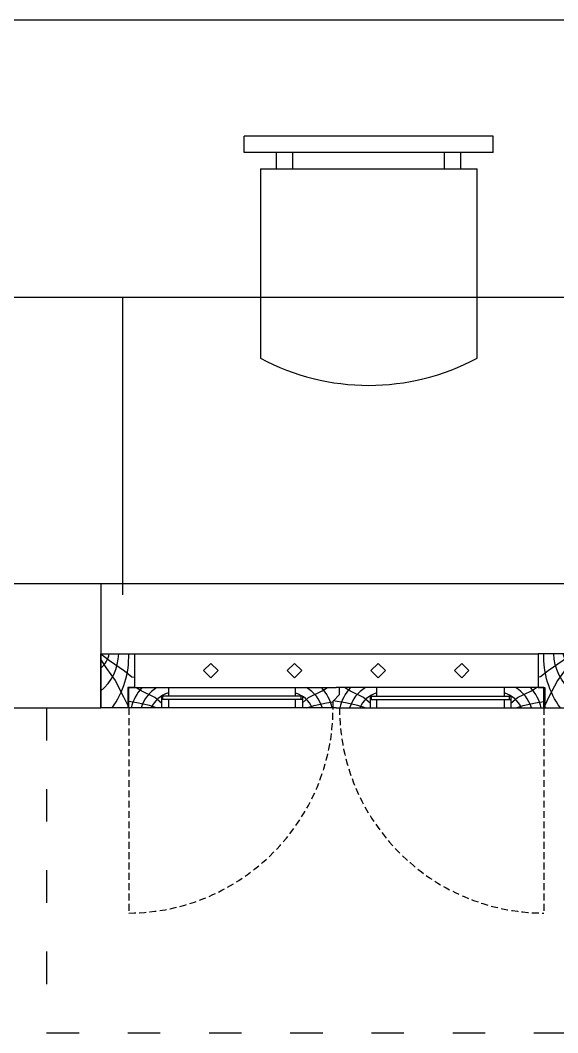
# Model space of a CAD drawing. Header units: metres. Extents: x -16 to 65907, y -5261 to 15511.
# Drawn here: x 12858.5 to 12957.7, y -2614 to -2427 of the extents above; entities that cross this region are included whole.
import ezdxf

# ---------------------------------------------------------------- set-up
doc = ezdxf.new("R2010")
doc.units = ezdxf.units.M
doc.linetypes.add('ACAD_ISO03W100', pattern=[30, 12, -18])
doc.linetypes.add('DASHED', pattern=[19.05, 12.7, -6.35])
for name, color, linetype in [('BC-GREYCOLOR', 8, 'Continuous'), ('BC-HATCH', 8, 'Continuous'), ('BC-JOINERY', 93, 'Continuous')]:
    doc.layers.add(name, color=color, linetype=linetype)

# ---------------------------------------------------------------- blocks, each defined once
blk = doc.blocks.new('BC-JN-FRAME-SIDE')
at = {"layer": 'BC-HATCH'}
for points in [[(0, -3.87), (-1.06, -2.29), (-2.66, -0.06), (-4.24, 2.97), (-5, 4.54)], [(-0.01, -5), (-1.62, -3.74), (-4.39, -1.84), (-5.78, -0.75), (-6.25, -0.66)]]:
    blk.add_lwpolyline(points, dxfattribs=at)
for centre, radius, start, end in [((10.75, -4.4), 15.93, 143.8447, 182.1637), ((5.98, -5.2), 9.31, 129.9112, 178.7469), ((2.65, -5.73), 4.3, 128.027, 170.1852)]:
    blk.add_arc(centre, radius, start, end, dxfattribs=at)
at = {"layer": 'BC-JOINERY'}
for p, q in [((-5, 1.25), (-5, 5)), ((-5, 5), (0, 5)), ((0, 5), (0, -5)), ((-6.25, -5), (-6.25, 1.25)), ((-6.25, 1.25), (-5, 1.25)), ((0, -5), (-6.25, -5))]:
    blk.add_line(p, q, dxfattribs=at)

msp = doc.modelspace()

# ---------------------------------------------------------------- linework, layer by layer
at = {"layer": 'BC-GREYCOLOR', "linetype": 'Continuous'}
msp.add_line((12977.344, -2426.953), (12647.344, -2426.953), dxfattribs=at)
at = {"layer": 'BC-GREYCOLOR'}
for p, q in [((12945.833, -2448.381), (12899.833, -2448.381)), ((12899.833, -2451.381), (12899.833, -2448.381)), ((12945.833, -2451.381), (12945.833, -2448.381)), ((12945.833, -2451.381), (12899.833, -2451.381)), ((12905.833, -2454.381), (12905.833, -2451.381)), ((12908.833, -2454.381), (12908.833, -2451.381)), ((12936.833, -2454.381), (12936.833, -2451.381)), ((12939.833, -2454.381), (12939.833, -2451.381)), ((12902.833, -2454.381), (12902.833, -2489.381)), ((12902.833, -2454.381), (12942.833, -2454.381)), ((12942.833, -2489.381), (12942.833, -2454.381)), ((12647.344, -2478.082), (12900.344, -2478.082)), ((12877.344, -2478.082), (12877.344, -2533.082)), ((12900.344, -2478.082), (12977.344, -2478.082)), ((12647.344, -2530.953), (12873.344, -2530.953)), ((12873.344, -2530.953), (12873.344, -2553.953)), ((12873.344, -2530.953), (12977.344, -2530.953)), ((12879.594, -2543.953), (12954.094, -2543.953)), ((12885.844, -2550.203), (12909.344, -2550.203)), ((12947.844, -2550.203), (12924.344, -2550.203)), ((12910.594, -2551.778), (12884.594, -2551.778)), ((12884.594, -2551.778), (12884.594, -2552.378)), ((12910.594, -2552.378), (12884.594, -2552.378)), ((12884.594, -2552.378), (12884.594, -2553.953)), ((12884.844, -2552.378), (12884.844, -2551.778)), ((12910.344, -2552.378), (12910.344, -2551.778)), ((12910.594, -2551.778), (12910.594, -2552.378)), ((12910.594, -2552.378), (12910.594, -2553.953)), ((12923.094, -2551.778), (12949.094, -2551.778)), ((12923.094, -2551.778), (12923.094, -2552.378)), ((12923.094, -2552.378), (12949.094, -2552.378)), ((12923.094, -2552.378), (12923.094, -2553.953)), ((12923.344, -2552.378), (12923.344, -2551.778)), ((12948.844, -2552.378), (12948.844, -2551.778)), ((12949.094, -2551.778), (12949.094, -2552.378)), ((12949.094, -2552.378), (12949.094, -2553.953)), ((12624.344, -2553.953), (12873.344, -2553.953)), ((12909.344, -2553.953), (12885.844, -2553.953)), ((12924.344, -2553.953), (12947.844, -2553.953))]:
    msp.add_line(p, q, dxfattribs=at)
at = {"layer": 'BC-GREYCOLOR', "linetype": 'ACAD_ISO03W100', "ltscale": 0.5}
for p, q in [((12863.344, -2553.953), (12863.344, -2613.953)), ((12863.344, -2613.953), (13060.344, -2613.953))]:
    msp.add_line(p, q, dxfattribs=at)
at = {"layer": 'BC-GREYCOLOR', "linetype": 'DASHED', "ltscale": 0.1}
for p, q in [((12878.544, -2553.953), (12878.544, -2591.853)), ((12955.144, -2553.953), (12955.144, -2591.853))]:
    msp.add_line(p, q, dxfattribs=at)
at = {"layer": 'BC-GREYCOLOR'}
for points in [[(12893.688, -2548.422), (12892.344, -2547.078), (12893.688, -2545.735), (12895.031, -2547.078)], [(12909.125, -2548.422), (12907.782, -2547.078), (12909.125, -2545.735), (12910.469, -2547.078)], [(12924.563, -2548.422), (12923.219, -2547.078), (12924.563, -2545.735), (12925.906, -2547.078)], [(12940, -2548.422), (12938.656, -2547.078), (12940, -2545.735), (12941.343, -2547.078)]]:
    msp.add_lwpolyline(points, close=True, dxfattribs=at)
for points in [[(12885.844, -2552.378), (12885.844, -2553.953), (12878.544, -2553.953), (12878.544, -2550.203), (12885.844, -2550.203), (12885.844, -2551.778)], [(12884.594, -2553.098), (12883.362, -2552.029), (12880.82, -2550.791), (12879.855, -2550.203)], [(12909.344, -2551.778), (12909.344, -2550.203), (12916.844, -2550.203)], [(12910.594, -2553.008), (12911.722, -2552.029), (12914.264, -2550.791), (12915.229, -2550.203)], [(12916.244, -2553.953), (12916.244, -2552.703), (12917.444, -2551.453), (12917.444, -2550.203)], [(12924.344, -2551.778), (12924.344, -2550.203), (12916.844, -2550.203)], [(12923.094, -2553.098), (12921.862, -2552.029), (12919.32, -2550.791), (12918.355, -2550.203)], [(12947.844, -2552.378), (12947.844, -2553.953), (12955.144, -2553.953), (12955.144, -2550.203), (12947.844, -2550.203), (12947.844, -2551.778)], [(12949.094, -2553.098), (12950.326, -2552.029), (12952.868, -2550.791), (12953.833, -2550.203)], [(12916.844, -2553.953), (12909.344, -2553.953), (12909.344, -2552.378)], [(12916.844, -2553.953), (12924.344, -2553.953), (12924.344, -2552.378)], [(12883.654, -2553.953), (12882.345, -2553.488), (12880.046, -2553.046), (12878.544, -2552.8)], [(12911.43, -2553.953), (12912.739, -2553.488), (12915.038, -2553.046), (12916.244, -2552.848)], [(12922.154, -2553.953), (12920.845, -2553.488), (12918.546, -2553.046), (12916.272, -2552.674)], [(12950.034, -2553.953), (12951.343, -2553.488), (12953.642, -2553.046), (12955.144, -2552.8)]]:
    msp.add_lwpolyline(points, dxfattribs=at)
for centre, radius, start, end in [((12922.833, -2451.881), 42.5, 241.92751, 298.07249), ((12887.115, -2555.861), 8.353, 137.3598, 166.7949), ((12887.115, -2555.861), 6.593, 120.88764, 163.17777), ((12907.969, -2555.861), 6.593, 16.82223, 59.11236), ((12907.969, -2555.861), 8.353, 13.2051, 42.6402), ((12925.615, -2555.861), 8.353, 137.3598, 166.7949), ((12925.615, -2555.861), 6.593, 120.88764, 163.17777), ((12946.573, -2555.861), 6.593, 16.82223, 59.11236), ((12946.573, -2555.861), 8.353, 13.2051, 42.6402), ((12887.115, -2555.861), 4.834, 105.24692, 156.74922), ((12907.969, -2555.861), 4.834, 23.25078, 73.46968), ((12925.615, -2555.861), 4.834, 105.24692, 156.74922), ((12946.573, -2555.861), 4.834, 23.25078, 74.75308)]:
    msp.add_arc(centre, radius, start, end, dxfattribs=at)
at = {"layer": 'BC-GREYCOLOR', "linetype": 'DASHED', "ltscale": 0.1}
for centre, start, end in [((12878.344, -2553.953), 270.30235, 360), ((12955.344, -2553.953), 180, 269.69765)]:
    msp.add_arc(centre, 37.9, start, end, dxfattribs=at)

# ---------------------------------------------------------------- block references
at = {"layer": 'BC-GREYCOLOR', "rotation": 180}
msp.add_blockref('BC-JN-FRAME-SIDE', (12873.344, -2548.953), dxfattribs=at)
at = {"layer": 'BC-GREYCOLOR', "xscale": -1, "rotation": 180}
msp.add_blockref('BC-JN-FRAME-SIDE', (12960.344, -2548.953), dxfattribs=at)

doc.saveas('drawing.dxf')
